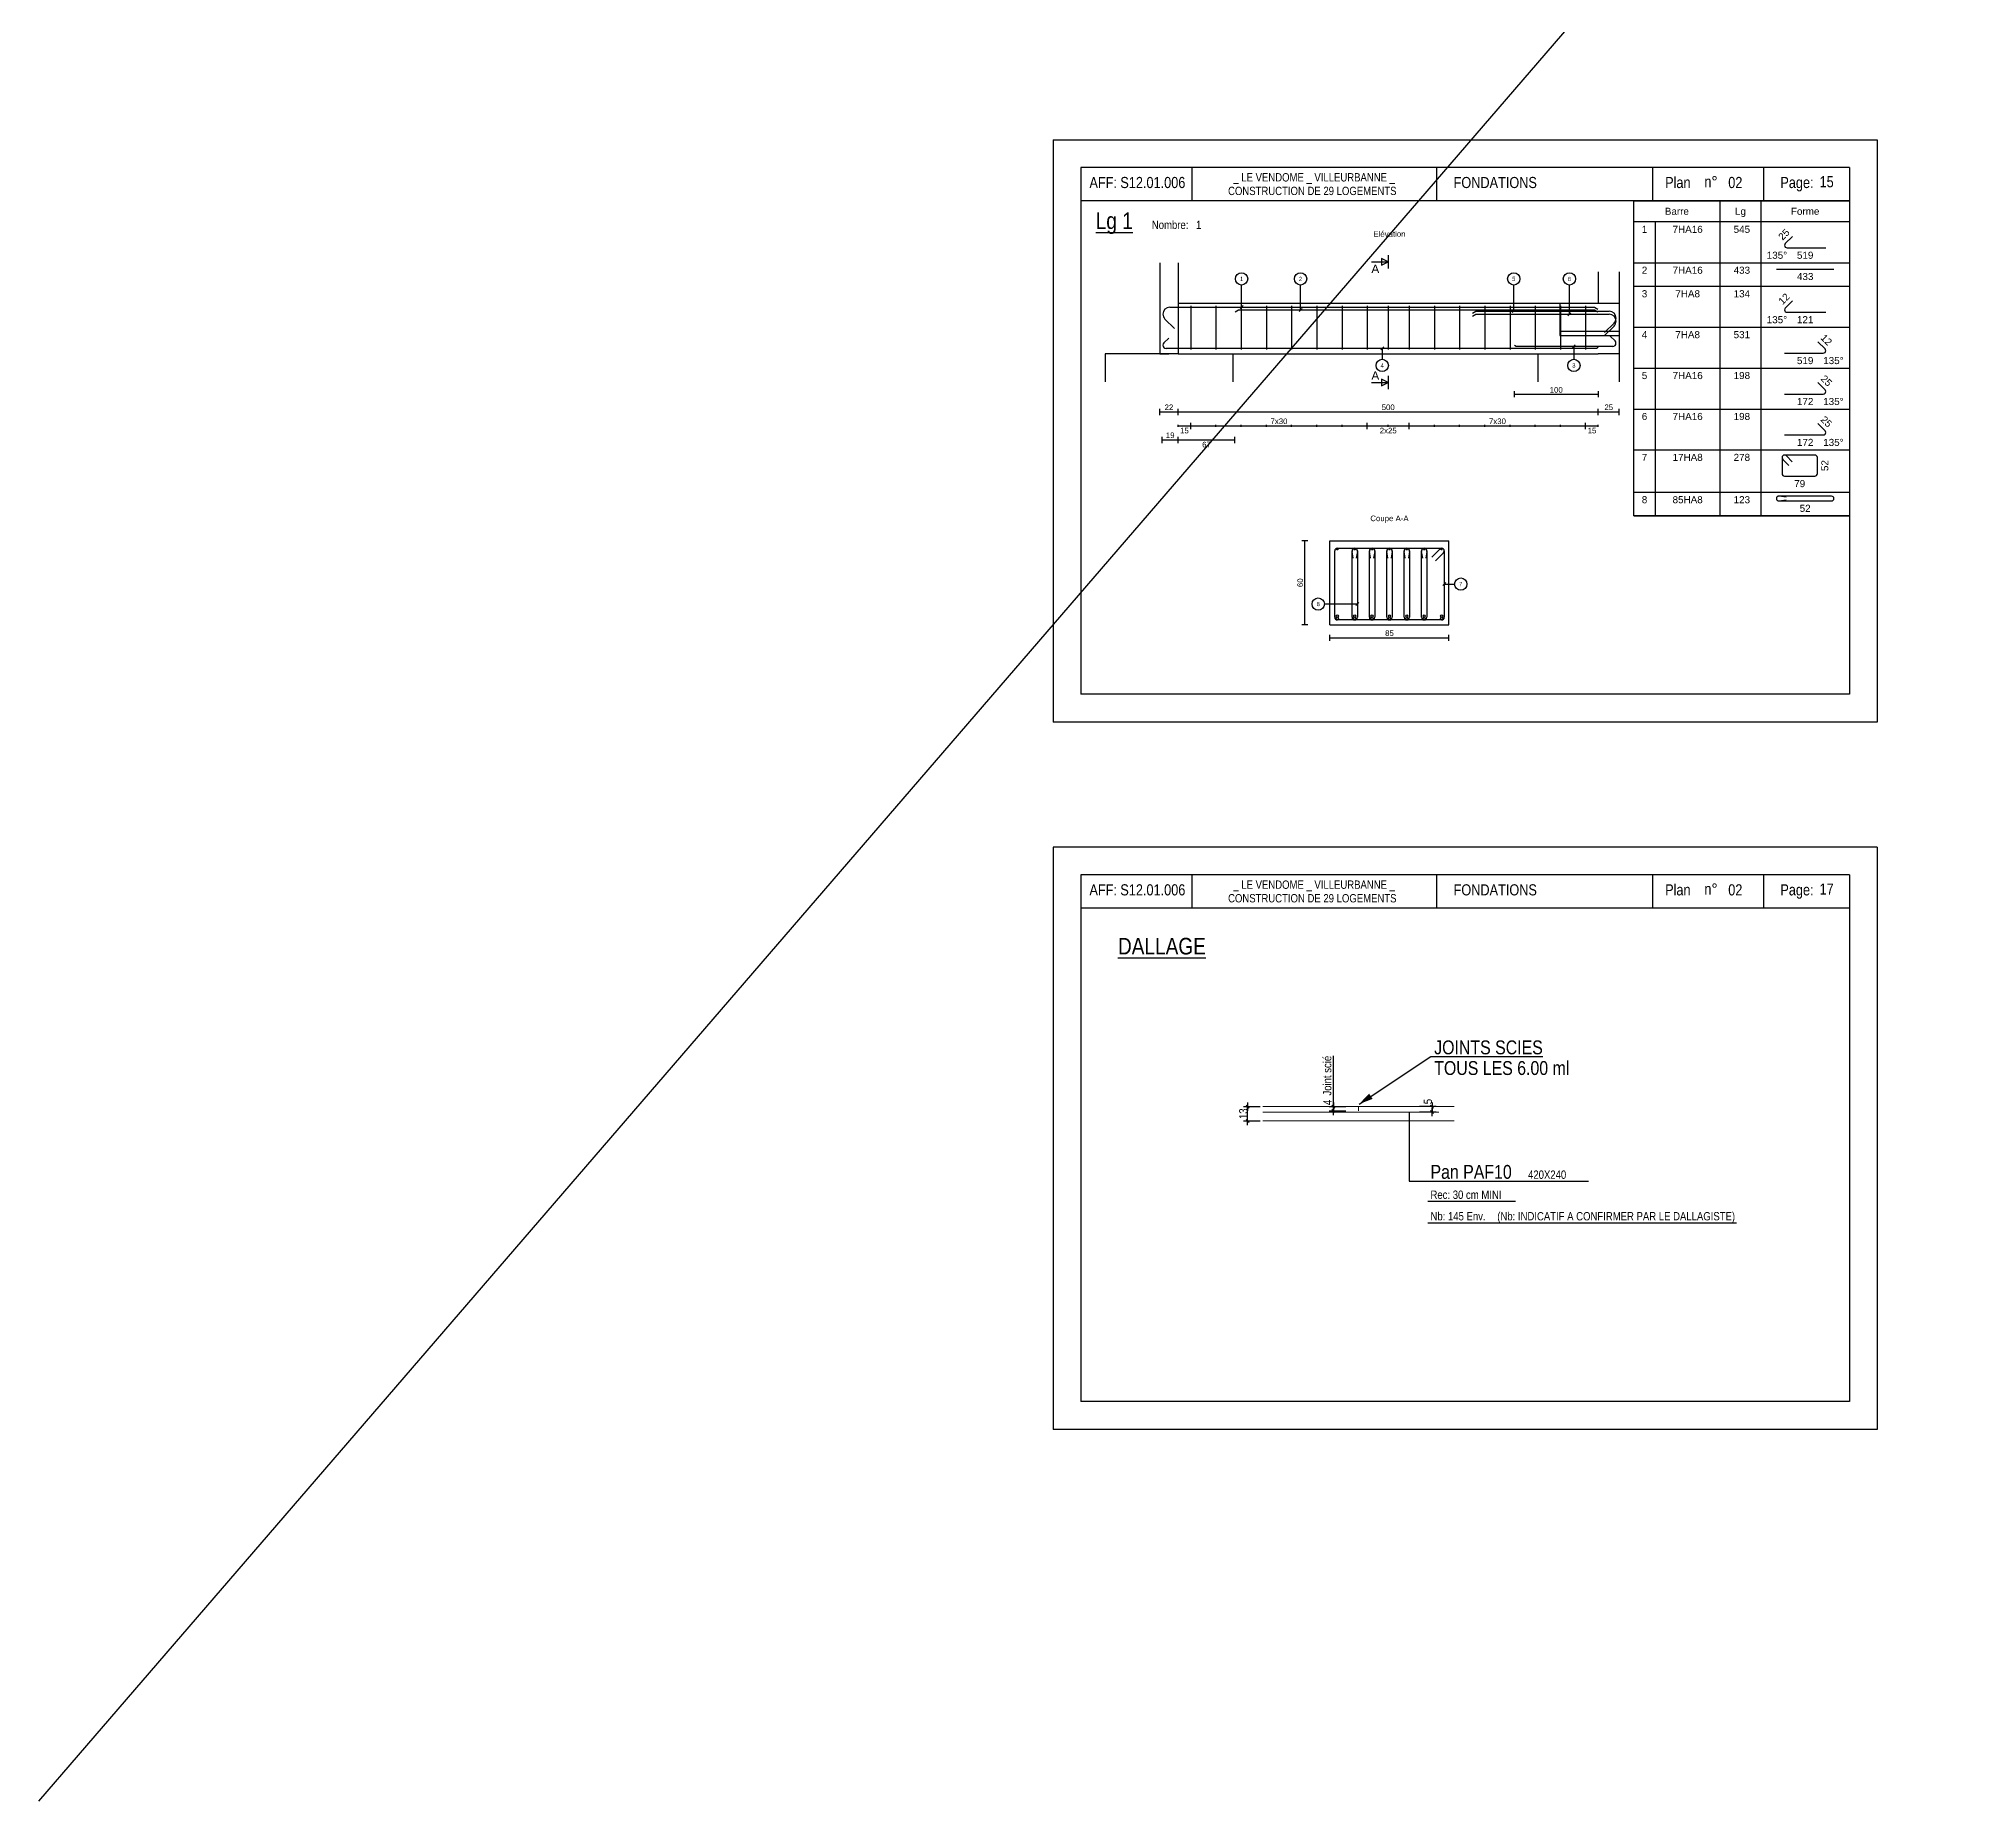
# Model space of a CAD drawing. Header units: centimetres. Extents: x 16433 to 114398, y -50094 to -12305.
# Drawn here: x 81410 to 84904, y -29553 to -26375 of the extents above; entities that cross this region are included whole.
import ezdxf
from ezdxf.enums import TextEntityAlignment as Align

# ---------------------------------------------------------------- set-up
doc = ezdxf.new("R2010")
doc.units = ezdxf.units.CM
doc.header["$LTSCALE"] = 0.5
doc.linetypes.add('CACHE2', pattern=[4.7625, 3.175, -1.5875])
doc.layers.get('DEFPOINTS').update_dxf_attribs({"linetype": 'CONTINUOUS'})
for name, color, linetype in [('01_cote_gen', 4, 'CONTINUOUS'), ('01_fenetres', 171, 'CONTINUOUS'), ('01_texte', 230, 'CONTINUOUS'), ('AA_COTES', 2, 'CONTINUOUS')]:
    doc.layers.add(name, color=color, linetype=linetype)
doc.layers.add('01_murs_coup', color=5, linetype='CONTINUOUS', lineweight=60)
doc.styles.get("Standard").update_dxf_attribs({"font": 'arial.ttf'})
doc.styles.add('STYLE2', font='ARIALN.TTF')
doc.dimstyles.new('JB25', dxfattribs={"dimscale": 0.1, "dimtxt": 150, "dimasz": 15, "dimexe": 0.1, "dimexo": 0.1, "dimgap": 0.09, "dimtad": 1, "dimdec": 1, "dimlfac": 0.5, "dimdsep": 46, "dimtxsty": 'STYLE2', "dimblk1": 'BOND_G', "dimblk2": 'BOND_D', "dimsah": 1, "dimcen": 1.5, "dimdle": 0.01, "dimse1": 1, "dimse2": 1, "dimclrd": 4, "dimclre": 2, "dimclrt": 6, "dimazin": 2, "dimtfac": 2.333333, "dimtdec": 1, "dimtix": 1, "dimtmove": 2, "dimatfit": 3, "dimldrblk": 'BOND_G', "dimfxl": 1, "dimtolj": 1, "dimtzin": 0, "dimarcsym": 0})

# ---------------------------------------------------------------- blocks, each defined once
blk = doc.blocks.new('BOND_G')
at = {"layer": 'AA_COTES', "color": 0}
for p, q in [((5, 0), (-5, 0)), ((1.8, 1.8), (-1.8, -1.8)), ((0, -5), (0, 15))]:
    blk.add_line(p, q, dxfattribs=at)
blk = doc.blocks.new('BOND_D')
at = {"layer": 'AA_COTES', "color": 0}
for p, q in [((5, 0), (-5, 0)), ((-1.8, -1.8), (1.8, 1.8)), ((0, 5), (0, -15))]:
    blk.add_line(p, q, dxfattribs=at)
blk = doc.blocks.new('*D4300')
at = {"layer": '01_cote_gen', "color": 4, "linetype": 'Continuous', "lineweight": -2, "transparency": 16777216}
blk.add_line((83588.8, -28324.8), (83588.8, -28301.8), dxfattribs=at)
at = {"layer": 'DEFPOINTS', "color": 0, "linetype": 'Continuous'}
for p in [(83588.8, -28300.3), (83616, -28300.3), (83616, -28326.3)]:
    blk.add_point(p, dxfattribs=at)
at = {"layer": '01_cote_gen', "color": 4, "linetype": 'Continuous', "lineweight": -2, "transparency": 16777216, "xscale": 1.5, "yscale": 1.5, "zscale": 1.5}
for name, p, rotation in [('BOND_D', (83588.8, -28300.3), 90), ('BOND_G', (83588.8, -28326.3), 270)]:
    blk.add_blockref(name, p, dxfattribs=dict(at, rotation=rotation))
at = {"layer": '01_cote_gen', "color": 6, "linetype": 'Continuous', "lineweight": 0, "transparency": 16777216, "insert": (83581.2, -28313.3), "char_height": 15, "attachment_point": 5, "rotation": 90, "style": 'STYLE2'}
blk.add_mtext('\\A1;13', dxfattribs=at)
blk = doc.blocks.new('*D4301')
at = {"layer": '01_cote_gen', "color": 4, "linetype": 'Continuous', "lineweight": -2, "transparency": 16777216}
blk.add_line((83921.2, -28301.8), (83921.2, -28308.8), dxfattribs=at)
at = {"layer": 'DEFPOINTS', "color": 0, "linetype": 'Continuous'}
for p in [(83921.2, -28300.3), (83921.2, -28310.3), (83921.2, -28310.3)]:
    blk.add_point(p, dxfattribs=at)
at = {"layer": '01_cote_gen', "color": 4, "linetype": 'Continuous', "lineweight": -2, "transparency": 16777216, "xscale": 1.5, "yscale": 1.5, "zscale": 1.5}
for name, p, rotation in [('BOND_G', (83921.2, -28300.3), 90), ('BOND_D', (83921.2, -28310.3), 270)]:
    blk.add_blockref(name, p, dxfattribs=dict(at, rotation=rotation))
at = {"layer": '01_cote_gen', "color": 6, "linetype": 'Continuous', "lineweight": 0, "transparency": 16777216, "insert": (83913.6, -28291.4), "char_height": 15, "attachment_point": 5, "rotation": 90, "style": 'STYLE2'}
blk.add_mtext('\\A1;5', dxfattribs=at)
blk = doc.blocks.new('*D4302')
at = {"layer": '01_cote_gen', "color": 4, "linetype": 'Continuous', "lineweight": -2, "transparency": 16777216}
blk.add_line((83743.5, -28306.8), (83743.5, -28301.8), dxfattribs=at)
at = {"layer": 'DEFPOINTS', "color": 0, "linetype": 'Continuous'}
for p in [(83743.5, -28300.3), (83752, -28300.3), (83752, -28308.3)]:
    blk.add_point(p, dxfattribs=at)
at = {"layer": '01_cote_gen', "color": 4, "linetype": 'Continuous', "lineweight": -2, "transparency": 16777216, "xscale": 1.5, "yscale": 1.5, "zscale": 1.5}
for name, p, rotation in [('BOND_D', (83743.5, -28300.3), 90), ('BOND_G', (83743.5, -28308.3), 270)]:
    blk.add_blockref(name, p, dxfattribs=dict(at, rotation=rotation))
at = {"layer": '01_cote_gen', "color": 6, "linetype": 'Continuous', "lineweight": 0, "transparency": 16777216, "insert": (83732.9, -28293), "char_height": 15, "attachment_point": 5, "rotation": 90, "style": 'STYLE2'}
blk.add_mtext('\\A1;4', dxfattribs=at)

msp = doc.modelspace()

# ---------------------------------------------------------------- linework, layer by layer
at = {"layer": '01_cote_gen', "ltscale": 2}
msp.add_line((81410, -29553), (94408.5, -14471), dxfattribs=at)
at = {"layer": '01_fenetres', "ltscale": 30}
for p, q in [((84673.395, -26607.047), (83288.395, -26607.047)), ((83288.395, -26607.047), (83288.395, -27557.047)), ((83288.395, -26607.047), (83288.395, -27557.047)), ((83288.395, -26607.047), (83288.395, -27557.047)), ((83488.395, -26607.047), (83488.395, -26667.047)), ((83929.067, -26607.047), (83929.067, -26667.047)), ((84319.262, -26667.047), (84319.262, -26607.047)), ((84519.262, -26667.047), (84519.262, -26607.047)), ((84673.395, -26607.047), (84673.395, -27557.047)), ((84673.395, -26667.047), (83288.395, -26667.047)), ((84673.395, -27557.047), (83288.395, -27557.047)), ((83288.395, -27882.477), (83288.395, -28832.477)), ((84673.395, -27882.477), (83288.395, -27882.477)), ((83488.395, -27882.477), (83488.395, -27942.477)), ((83929.067, -27882.477), (83929.067, -27942.477)), ((84319.262, -27942.477), (84319.262, -27882.477)), ((84519.262, -27942.477), (84519.262, -27882.477)), ((84673.395, -27882.477), (84673.395, -28832.477)), ((84673.395, -27942.477), (83288.395, -27942.477)), ((84673.395, -28832.477), (83288.395, -28832.477))]:
    msp.add_line(p, q, dxfattribs=at)
at = {"layer": '01_murs_coup', "linetype": 'Continuous', "lineweight": 0}
for p, q in [((83615.961, -28300.289), (83961.01, -28300.289)), ((83615.961, -28326.289), (83961.01, -28326.289)), ((83788.486, -28300.289), (83788.486, -28308.289))]:
    msp.add_line(p, q, dxfattribs=at)
at = {"layer": '01_murs_coup', "color": 5, "linetype": 'CACHE2', "lineweight": 0, "ltscale": 200}
msp.add_line((83615.961, -28310.289), (83961.01, -28310.289), dxfattribs=at)
at = {"layer": '01_texte', "ltscale": 30}
for p, q in [((83238.395, -26557.047), (83238.395, -27607.047)), ((83238.395, -26557.047), (84723.395, -26557.047)), ((84723.395, -26557.047), (84723.395, -27607.047)), ((84723.395, -26557.047), (84723.395, -27607.047)), ((84151.63, -26851.983), (84151.63, -26910.233)), ((84151.63, -26901.983), (84258.63, -26901.983)), ((84151.63, -26910.233), (84258.63, -26910.233)), ((83331.965, -26942.841), (83331.965, -26993.635)), ((83430.307, -26942.841), (83331.965, -26942.841)), ((83561.965, -26942.841), (83561.965, -26993.635)), ((84111.63, -26942.841), (84111.63, -26993.635)), ((84258.63, -26942.841), (84258.63, -26993.635)), ((84723.395, -27607.047), (83238.395, -27607.047)), ((84723.395, -27832.477), (83238.395, -27832.477)), ((83238.395, -27832.477), (83238.395, -28882.477)), ((84723.395, -27832.477), (84723.395, -28882.477)), ((84723.395, -28882.477), (83238.395, -28882.477))]:
    msp.add_line(p, q, dxfattribs=at)
at = {"layer": '01_texte'}
for p, q in [((83743.54, -28300.289), (83743.54, -28208.654)), ((83789.574, -28296), (83919.022, -28210.037)), ((83919.022, -28210.037), (84121.133, -28210.037)), ((83879.675, -28310.289), (83879.675, -28434.886)), ((83879.675, -28434.886), (84203.049, -28434.886)), ((83913.384, -28471.11), (84071.372, -28471.11)), ((83913.384, -28509.854), (84469.875, -28509.854))]:
    msp.add_line(p, q, dxfattribs=at)
at = {"layer": '01_texte', "ltscale": 30}
for points in [[(84284.724, -26667.047), (84673.395, -26667.047), (84673.395, -27235.104), (84284.724, -27235.104), (84284.724, -26667.047)], [(83842.197, -26777.277), (83830.083, -26771.22), (83830.083, -26783.334), (83842.197, -26777.277)], [(83842.197, -26994.832), (83830.083, -26988.774), (83830.083, -27000.889), (83842.197, -26994.832)]]:
    msp.add_lwpolyline(points, close=True, dxfattribs=at)
for points in [[(84440.192, -26667.047), (84440.192, -27235.104)], [(84514.04, -26667.047), (84514.04, -27235.104)], [(84673.395, -26705.207), (84284.724, -26705.207)], [(84323.591, -26705.207), (84323.591, -27235.104)], [(84556.625, -26747.533), (84556.625, -26747.533)], [(84571.035, -26731.29), (84557.921, -26744.404)], [(84561.051, -26751.959), (84630.809, -26751.959)], [(83430.307, -26779.068), (83430.307, -26851.983)], [(83430.307, -26779.068), (83430.307, -26942.841)], [(83463.622, -26779.068), (83463.622, -26942.841)], [(83811.911, -26777.277), (83842.197, -26777.277)], [(83842.197, -26765.163), (83842.197, -26789.391)], [(84220.772, -26795.334), (84220.772, -26851.983)], [(84258.63, -26795.334), (84258.63, -26851.983)], [(84258.63, -26795.334), (84258.63, -26942.841)], [(84284.724, -26778.962), (84673.395, -26778.962)], [(84541.927, -26790.269), (84645.507, -26790.269)], [(83577.916, -26858.948), (83577.916, -26819.173)], [(83684.226, -26863.895), (83684.226, -26819.173)], [(84068.492, -26866.217), (84068.492, -26819.173)], [(84168.884, -26871.668), (84168.884, -26819.173)], [(84284.724, -26821.363), (84673.395, -26821.363)], [(83448.63, -26858.948), (84214.153, -26858.948)], [(83463.622, -26851.983), (84258.63, -26851.983)], [(83486.337, -26856.525), (83486.337, -26935.269)], [(83531.766, -26856.525), (83531.766, -26935.269)], [(83566.326, -26867.367), (83572.34, -26863.895)], [(83572.34, -26863.895), (84214.153, -26863.895)], [(83580.593, -26856.271), (83575.239, -26861.625)], [(83577.195, -26856.525), (83577.195, -26935.269)], [(83622.624, -26856.525), (83622.624, -26935.269)], [(83668.053, -26856.525), (83668.053, -26935.269)], [(83686.903, -26861.218), (83681.549, -26866.572)], [(83713.482, -26856.525), (83713.482, -26935.269)], [(83758.911, -26856.525), (83758.911, -26935.269)], [(83804.34, -26856.525), (83804.34, -26935.269)], [(83842.197, -26856.525), (83842.197, -26935.269)], [(83880.055, -26856.525), (83880.055, -26935.269)], [(83925.484, -26856.525), (83925.484, -26935.269)], [(83970.913, -26856.525), (83970.913, -26935.269)], [(83994.233, -26869.689), (84000.247, -26866.217)], [(84000.247, -26866.217), (84240.307, -26866.217)], [(84016.342, -26856.525), (84016.342, -26935.269)], [(84061.771, -26856.525), (84061.771, -26935.269)], [(84071.169, -26863.54), (84065.815, -26868.894)], [(84107.2, -26856.525), (84107.2, -26935.269)], [(84152.629, -26856.525), (84152.629, -26935.269)], [(84198.058, -26856.525), (84198.058, -26935.269)], [(84214.153, -26858.948), (84220.167, -26862.42)], [(84214.153, -26863.895), (84220.167, -26867.367)], [(84556.625, -26863.689), (84556.625, -26863.689)], [(84571.035, -26847.446), (84557.921, -26860.56)], [(83436.062, -26871.517), (83436.062, -26871.517)], [(83456.875, -26897.537), (83439.743, -26880.404)], [(83994.233, -26875.14), (84000.247, -26871.668)], [(84000.247, -26871.668), (84240.307, -26871.668)], [(84171.561, -26868.992), (84166.208, -26874.345)], [(84249.194, -26887.673), (84232.062, -26904.805)], [(84249.194, -26893.125), (84232.062, -26910.257)], [(84252.876, -26878.786), (84252.876, -26878.786)], [(84252.876, -26884.237), (84252.876, -26884.237)], [(84284.724, -26895.118), (84673.395, -26895.118)], [(84561.051, -26868.114), (84630.809, -26868.114)], [(83436.213, -26927.546), (83436.213, -26927.546)], [(83437.943, -26923.37), (83446.509, -26914.804)], [(84217.463, -26933.452), (83442.119, -26933.452)], [(83828.769, -26936.129), (83834.123, -26930.775)], [(83831.446, -26933.452), (83831.446, -26952.936)], [(84072.657, -26929.717), (84069.65, -26927.981)], [(84246.818, -26929.717), (84072.657, -26929.717)], [(84174.098, -26932.394), (84179.452, -26927.04)], [(84176.775, -26929.717), (84176.775, -26952.936)], [(84220.469, -26931.716), (84217.463, -26933.452)], [(84242.428, -26911.069), (84250.994, -26919.635)], [(84252.724, -26923.811), (84252.724, -26923.811)], [(84629.513, -26934.315), (84616.399, -26921.201)], [(83463.622, -26942.841), (83430.307, -26942.841)], [(83430.307, -26942.841), (83446.965, -26942.841)], [(83463.622, -26942.841), (84220.772, -26942.841)], [(84258.63, -26942.841), (84220.772, -26942.841)], [(84258.63, -26942.841), (84239.701, -26942.841)], [(84284.724, -26968.872), (84673.395, -26968.872)], [(84556.625, -26941.869), (84626.384, -26941.869)], [(84630.809, -26937.444), (84630.809, -26937.444)], [(83811.911, -26994.832), (83842.197, -26994.832)], [(83842.197, -26982.717), (83842.197, -27006.946)], [(84629.513, -27008.069), (84616.399, -26994.956)], [(84069.347, -27010.182), (84069.347, -27021.287)], [(84069.347, -27015.735), (84220.772, -27015.735)], [(84220.772, -27010.182), (84220.772, -27021.287)], [(84556.625, -27015.624), (84626.384, -27015.624)], [(84630.809, -27011.199), (84630.809, -27011.199)], [(83430.307, -27053.442), (83430.307, -27042.338)], [(83430.307, -27047.89), (83463.622, -27047.89)], [(83463.622, -27053.442), (83463.622, -27042.338)], [(83463.622, -27047.89), (84220.772, -27047.89)], [(83463.622, -27074.979), (83463.622, -27071.277)], [(83463.622, -27073.128), (83486.337, -27073.128)], [(83486.337, -27078.681), (83486.337, -27067.576)], [(83486.337, -27074.979), (83486.337, -27071.277)], [(83486.337, -27073.128), (83531.766, -27073.128)], [(83486.337, -27073.128), (83804.34, -27073.128)], [(83531.766, -27074.979), (83531.766, -27071.277)], [(83531.766, -27073.128), (83577.195, -27073.128)], [(83577.195, -27074.979), (83577.195, -27071.277)], [(83577.195, -27073.128), (83622.624, -27073.128)], [(83622.624, -27074.979), (83622.624, -27071.277)], [(83622.624, -27073.128), (83668.053, -27073.128)], [(83668.053, -27074.979), (83668.053, -27071.277)], [(83668.053, -27073.128), (83713.482, -27073.128)], [(83713.482, -27074.979), (83713.482, -27071.277)], [(83713.482, -27073.128), (83758.911, -27073.128)], [(83758.911, -27074.979), (83758.911, -27071.277)], [(83758.911, -27073.128), (83804.34, -27073.128)], [(83804.34, -27078.681), (83804.34, -27067.576)], [(83804.34, -27074.979), (83804.34, -27071.277)], [(83804.34, -27073.128), (83842.197, -27073.128)], [(83804.34, -27073.128), (83880.055, -27073.128)], [(83842.197, -27074.979), (83842.197, -27071.277)], [(83842.197, -27073.128), (83880.055, -27073.128)], [(83880.055, -27078.681), (83880.055, -27067.576)], [(83880.055, -27074.979), (83880.055, -27071.277)], [(83880.055, -27073.128), (83925.484, -27073.128)], [(83880.055, -27073.128), (84198.058, -27073.128)], [(83925.484, -27074.979), (83925.484, -27071.277)], [(83925.484, -27073.128), (83970.913, -27073.128)], [(83970.913, -27074.979), (83970.913, -27071.277)], [(83970.913, -27073.128), (84016.342, -27073.128)], [(84016.342, -27074.979), (84016.342, -27071.277)], [(84016.342, -27073.128), (84061.771, -27073.128)], [(84061.771, -27074.979), (84061.771, -27071.277)], [(84061.771, -27073.128), (84107.2, -27073.128)], [(84107.2, -27074.979), (84107.2, -27071.277)], [(84107.2, -27073.128), (84152.629, -27073.128)], [(84152.629, -27074.979), (84152.629, -27071.277)], [(84152.629, -27073.128), (84198.058, -27073.128)], [(84198.058, -27078.681), (84198.058, -27067.576)], [(84198.058, -27074.979), (84198.058, -27071.277)], [(84198.058, -27073.128), (84220.772, -27073.128)], [(84220.772, -27053.442), (84220.772, -27042.338)], [(84220.772, -27047.89), (84258.63, -27047.89)], [(84220.772, -27074.979), (84220.772, -27071.277)], [(84258.63, -27053.442), (84258.63, -27042.338)], [(84284.724, -27042.627), (84673.395, -27042.627)], [(84629.513, -27081.824), (84616.399, -27068.711)], [(83434.85, -27103.919), (83434.85, -27092.814)], [(83434.85, -27098.367), (83463.622, -27098.367)], [(83463.622, -27103.919), (83463.622, -27092.814)], [(83463.622, -27098.367), (83565.721, -27098.367)], [(83565.721, -27103.919), (83565.721, -27092.814)], [(84556.625, -27089.379), (84626.384, -27089.379)], [(84630.809, -27084.954), (84630.809, -27084.954)], [(84284.724, -27116.382), (84673.395, -27116.382)], [(84551.953, -27130.148), (84551.953, -27159.15)], [(84551.953, -27130.148), (84551.953, -27130.148)], [(84553.294, -27133.386), (84564.087, -27144.18)], [(84556.532, -27125.569), (84556.532, -27125.569)], [(84611.115, -27125.569), (84556.532, -27125.569)], [(84570.563, -27137.704), (84559.77, -27126.91)], [(84615.695, -27159.15), (84615.695, -27130.148)], [(84556.532, -27163.73), (84611.115, -27163.73)], [(84284.724, -27192.703), (84673.395, -27192.703)], [(84541.927, -27204.01), (84541.927, -27204.01)], [(84641.267, -27199.77), (84546.167, -27199.77)], [(84546.167, -27208.25), (84641.267, -27208.25)], [(84559.394, -27201.812), (84546.83, -27199.822)], [(84546.83, -27208.198), (84559.394, -27206.208)], [(84645.507, -27204.01), (84645.507, -27204.01)], [(84284.724, -27235.104), (84673.395, -27235.104)], [(83697.497, -27280.16), (83686.392, -27280.16)], [(83691.945, -27431.59), (83691.945, -27280.16)], [(83737.206, -27280.16), (83951.732, -27280.16)], [(83737.206, -27431.59), (83737.206, -27280.16)], [(83951.732, -27431.59), (83951.732, -27280.16)], [(83745.787, -27418.213), (83745.787, -27298.584)], [(83750.582, -27293.788), (83938.355, -27293.788)], [(83777.082, -27418.213), (83777.082, -27298.584)], [(83779.115, -27311.797), (83777.141, -27299.334)], [(83781.878, -27293.788), (83781.878, -27293.788)], [(83786.614, -27299.334), (83784.64, -27311.797)], [(83786.673, -27298.584), (83786.673, -27418.213)], [(83808.378, -27418.213), (83808.378, -27298.584)], [(83810.411, -27311.797), (83808.437, -27299.334)], [(83813.173, -27293.788), (83813.173, -27293.788)], [(83817.909, -27299.334), (83815.935, -27311.797)], [(83817.968, -27298.584), (83817.968, -27418.213)], [(83839.673, -27418.213), (83839.673, -27298.584)], [(83841.706, -27311.797), (83839.732, -27299.334)], [(83844.469, -27293.788), (83844.469, -27293.788)], [(83849.205, -27299.334), (83847.231, -27311.797)], [(83849.264, -27298.584), (83849.264, -27418.213)], [(83870.969, -27418.213), (83870.969, -27298.584)], [(83873.002, -27311.797), (83871.028, -27299.334)], [(83875.764, -27293.788), (83875.764, -27293.788)], [(83880.5, -27299.334), (83878.526, -27311.797)], [(83880.559, -27298.584), (83880.559, -27418.213)], [(83902.264, -27418.213), (83902.264, -27298.584)], [(83904.298, -27311.797), (83902.323, -27299.334)], [(83907.06, -27293.788), (83907.06, -27293.788)], [(83911.796, -27299.334), (83909.822, -27311.797)], [(83911.855, -27298.584), (83911.855, -27418.213)], [(83920.688, -27309.47), (83934.965, -27295.193)], [(83941.746, -27301.974), (83927.469, -27316.251)], [(83938.355, -27293.788), (83938.355, -27293.788)], [(83943.151, -27298.584), (83943.151, -27418.213)], [(83943.151, -27298.584), (83943.151, -27298.584)], [(83945.828, -27355.721), (83940.474, -27361.075)], [(83943.151, -27358.398), (83961.827, -27358.398)], [(83786.673, -27394.287), (83727.11, -27394.287)], [(83938.355, -27423.009), (83750.582, -27423.009)], [(83781.878, -27423.009), (83781.878, -27423.009)], [(83783.996, -27396.964), (83789.35, -27391.61)], [(83813.173, -27423.009), (83813.173, -27423.009)], [(83844.469, -27423.009), (83844.469, -27423.009)], [(83875.764, -27423.009), (83875.764, -27423.009)], [(83907.06, -27423.009), (83907.06, -27423.009)], [(83697.497, -27431.59), (83686.392, -27431.59)], [(83737.206, -27431.59), (83951.732, -27431.59)], [(83737.206, -27460.698), (83737.206, -27449.593)], [(83737.206, -27455.145), (83951.732, -27455.145)], [(83951.732, -27460.698), (83951.732, -27449.593)]]:
    msp.add_lwpolyline(points, dxfattribs=at)
for centre, radius in [((83577.916, -26808.068), 11.105), ((83684.226, -26808.068), 11.105), ((84068.492, -26808.068), 11.105), ((84168.884, -26808.068), 11.105), ((83831.446, -26964.041), 11.105), ((84176.775, -26964.041), 11.105), ((83750.582, -27295.807), 1.01), ((83781.878, -27295.807), 1.01), ((83813.173, -27295.807), 1.01), ((83844.469, -27295.807), 1.01), ((83875.764, -27295.807), 1.01), ((83907.06, -27295.807), 1.01), ((83938.355, -27295.807), 1.01), ((83972.932, -27358.398), 11.105), ((83716.005, -27394.287), 11.105), ((83750.582, -27415.942), 2.019), ((83750.582, -27419.98), 2.019), ((83781.878, -27415.942), 2.019), ((83781.878, -27419.98), 2.019), ((83813.173, -27415.942), 2.019), ((83813.173, -27419.98), 2.019), ((83844.469, -27415.942), 2.019), ((83844.469, -27419.98), 2.019), ((83875.764, -27415.942), 2.019), ((83875.764, -27419.98), 2.019), ((83907.06, -27415.942), 2.019), ((83907.06, -27419.98), 2.019), ((83938.355, -27415.942), 2.019), ((83938.355, -27419.98), 2.019)]:
    msp.add_circle(centre, radius, dxfattribs=at)
for centre, radius, start, end in [((84561.051, -26747.533), 4.425, 135, 180), ((84561.051, -26747.533), 4.425, 180, 270), ((83448.63, -26871.517), 12.569, 90, 180), ((84240.307, -26878.786), 12.569, 0, 90), ((84561.051, -26863.689), 4.425, 135, 180), ((84561.051, -26863.689), 4.425, 180, 270), ((83448.63, -26871.517), 12.569, 180, 225), ((84240.307, -26884.237), 12.569, 0, 90), ((84240.307, -26878.786), 12.569, 315, 0), ((84240.307, -26884.237), 12.569, 315, 0), ((83442.119, -26927.546), 5.906, 135, 180), ((83442.119, -26927.546), 5.906, 180, 270), ((84246.818, -26923.811), 5.906, 270, 0), ((84246.818, -26923.811), 5.906, 0, 45), ((84626.384, -26937.444), 4.425, 0, 45), ((84626.384, -26937.444), 4.425, 270, 0), ((84626.384, -27011.199), 4.425, 270, 0), ((84626.384, -27011.199), 4.425, 0, 45), ((84626.384, -27084.954), 4.425, 270, 0), ((84626.384, -27084.954), 4.425, 0, 45), ((84556.532, -27130.148), 4.579, 90, 180), ((84556.532, -27130.148), 4.579, 180, 225), ((84556.532, -27130.148), 4.579, 45, 90), ((84611.115, -27130.148), 4.579, 0, 90), ((84556.532, -27159.15), 4.579, 180, 270), ((84611.115, -27159.15), 4.579, 270, 0), ((84546.167, -27204.01), 4.24, 81, 180), ((84546.167, -27204.01), 4.24, 90, 180), ((84546.167, -27204.01), 4.24, 180, 270), ((84546.167, -27204.01), 4.24, 180, 279), ((84641.267, -27204.01), 4.24, 0, 90), ((84641.267, -27204.01), 4.24, 270, 0), ((83750.582, -27298.584), 4.795, 90, 180), ((83781.878, -27298.584), 4.795, 90, 189), ((83781.878, -27298.584), 4.795, 90, 180), ((83781.878, -27298.584), 4.795, 0, 90), ((83781.878, -27298.584), 4.795, 351, 90), ((83813.173, -27298.584), 4.795, 90, 189), ((83813.173, -27298.584), 4.795, 90, 180), ((83813.173, -27298.584), 4.795, 0, 90), ((83813.173, -27298.584), 4.795, 351, 90), ((83844.469, -27298.584), 4.795, 90, 189), ((83844.469, -27298.584), 4.795, 90, 180), ((83844.469, -27298.584), 4.795, 0, 90), ((83844.469, -27298.584), 4.795, 351, 90), ((83875.764, -27298.584), 4.795, 90, 189), ((83875.764, -27298.584), 4.795, 90, 180), ((83875.764, -27298.584), 4.795, 0, 90), ((83875.764, -27298.584), 4.795, 351, 90), ((83907.06, -27298.584), 4.795, 90, 189), ((83907.06, -27298.584), 4.795, 90, 180), ((83907.06, -27298.584), 4.795, 0, 90), ((83907.06, -27298.584), 4.795, 351, 90), ((83938.355, -27298.584), 4.795, 90, 135), ((83938.355, -27298.584), 4.795, 0, 90), ((83938.355, -27298.584), 4.795, 315, 0), ((83750.582, -27418.213), 4.795, 180, 270), ((83781.878, -27418.213), 4.795, 180, 270), ((83781.878, -27418.213), 4.795, 270, 0), ((83813.173, -27418.213), 4.795, 180, 270), ((83813.173, -27418.213), 4.795, 270, 0), ((83844.469, -27418.213), 4.795, 180, 270), ((83844.469, -27418.213), 4.795, 270, 0), ((83875.764, -27418.213), 4.795, 180, 270), ((83875.764, -27418.213), 4.795, 270, 0), ((83907.06, -27418.213), 4.795, 180, 270), ((83907.06, -27418.213), 4.795, 270, 0), ((83938.355, -27418.213), 4.795, 270, 0)]:
    msp.add_arc(centre, radius, start, end, dxfattribs=at)
at = {"layer": '01_texte'}
for points in [[(83789.574, -28296), (83807.793, -28277.065), (83810.944, -28281.809)], [(83789.574, -28296), (83814.094, -28286.554), (83810.944, -28281.809)]]:
    msp.add_solid(points, dxfattribs=at)

# ---------------------------------------------------------------- texts
at = {"layer": '01_texte', "style": 'STYLE2'}
for s, height, p in [('_ LE VENDOME _ VILLEURBANNE _', 15, (83563.091, -26632.331)), ('n%%D', 20, (84411.992, -26642.756)), ('15', 20, (84619.661, -26642.756)), ('AFF:', 20, (83303.69, -26644.198)), ('S12.01.006', 20, (83359.355, -26644.198)), ('CONSTRUCTION DE 29 LOGEMENTS', 15, (83553.573, -26656.831)), ('FONDATIONS', 20, (83960.012, -26644.198)), ('Plan', 20, (84341.307, -26644.198)), ('  02', 20, (84442.335, -26644.198)), ('Page:', 20, (84548.976, -26644.198)), ('%%ULg 1', 30, (83314.972, -26718.055)), ('Nombre:', 15, (83416.17, -26718.055)), ('1', 15, (83495.793, -26718.055)), ('AFF:', 20, (83303.69, -27919.629)), ('S12.01.006', 20, (83359.355, -27919.629)), ('_ LE VENDOME _ VILLEURBANNE _', 15, (83563.091, -27907.761)), ('FONDATIONS', 20, (83960.012, -27919.629)), ('Plan', 20, (84341.307, -27919.629)), ('n%%D', 20, (84411.992, -27918.186)), ('  02', 20, (84442.335, -27919.629)), ('Page:', 20, (84548.976, -27919.629)), ('17', 20, (84619.661, -27918.186)), ('CONSTRUCTION DE 29 LOGEMENTS', 15, (83553.573, -27932.262)), ('JOINTS SCIES', 25, (83925.099, -28206.173)), ('TOUS LES 6.00 ml', 25, (83925.099, -28243.437)), ('Pan PAF10', 25, (83918.402, -28430.667)), ('420X240', 15, (84094.249, -28430.667)), ('Rec: 30 cm MINI', 15, (83918.402, -28466.891)), ('Nb: 145 Env.', 15, (83918.402, -28505.636)), ('(Nb: INDICATIF A CONFIRMER PAR LE DALLAGISTE)', 15, (84038.771, -28505.636))]:
    msp.add_text(s, height=height, dxfattribs=at).set_placement(p)
at = {"layer": '01_texte', "ltscale": 30}
for s, height, p in [('Barre', 12.7201, (84362.458, -26686.127)), ('Lg', 12.7201, (84477.116, -26686.127)), ('Forme', 12.7201, (84593.717, -26686.127)), ('Elévation', 10.0953, (83844.469, -26727.026)), ('1', 7.572, (83577.916, -26808.068)), ('2', 7.572, (83684.226, -26808.068)), ('5', 7.572, (84068.492, -26808.068)), ('6', 7.572, (84168.884, -26808.068)), ('4', 7.572, (83831.446, -26964.041)), ('3', 7.572, (84176.775, -26964.041)), ('Coupe A-A', 10.0953, (83844.469, -27239.778)), ('7', 7.572, (83972.932, -27358.398)), ('8', 7.572, (83716.005, -27394.287))]:
    msp.add_text(s, height=height, dxfattribs=at).set_placement(p, align=Align.MIDDLE_CENTER)
for s, height, p in [('1', 12.72, (84304.158, -26712.274)), ('7HA16', 12.7201, (84381.892, -26712.274)), (' 545', 12.7201, (84477.116, -26712.274)), ('519', 12.7201, (84593.717, -26759.025)), ('2', 12.72, (84304.158, -26786.029)), ('7HA16', 12.7201, (84381.892, -26786.029)), (' 433', 12.7201, (84477.116, -26786.029)), ('433', 12.7201, (84593.717, -26797.336)), ('3', 12.72, (84304.158, -26828.429)), ('7HA8', 12.7201, (84381.892, -26828.429)), (' 134', 12.7201, (84477.116, -26828.429)), ('4', 12.72, (84304.158, -26902.184)), ('7HA8', 12.7201, (84381.892, -26902.184)), (' 531', 12.7201, (84477.116, -26902.184)), ('121', 12.7201, (84593.717, -26875.181)), ('519', 12.7201, (84593.717, -26948.936)), ('5', 12.72, (84304.158, -26975.939)), ('7HA16', 12.7201, (84381.892, -26975.939)), (' 198', 12.7201, (84477.116, -26975.939)), ('172', 12.7201, (84593.717, -27022.691)), ('15', 10.0953, (83474.979, -27076.454)), ('2x25', 10.0953, (83842.197, -27076.454)), ('15', 10.0953, (84209.415, -27076.454)), ('6', 12.72, (84304.158, -27049.694)), ('7HA16', 12.7201, (84381.892, -27049.694)), (' 198', 12.7201, (84477.116, -27049.694)), ('67', 10.0953, (83514.671, -27101.692)), ('172', 12.7201, (84593.717, -27096.446)), ('7', 12.72, (84304.158, -27123.449)), ('17HA8', 12.7201, (84381.892, -27123.449)), (' 278', 12.7201, (84477.116, -27123.449)), ('79', 12.7201, (84583.824, -27170.796)), ('8', 12.72, (84304.158, -27199.77)), ('85HA8', 12.7201, (84381.892, -27199.77)), (' 123', 12.7201, (84477.116, -27199.77)), ('52', 12.7201, (84593.717, -27215.317))]:
    msp.add_text(s, height=height, dxfattribs=at).set_placement(p, align=Align.TOP_CENTER)
for s, p in [('25', (84552.925, -26739.407)), ('12', (84552.925, -26855.563))]:
    msp.add_text(s, height=12.7201, rotation=45, dxfattribs=at).set_placement(p)
for p in [(84561.21, -26759.025), (84561.21, -26875.181)]:
    msp.add_text('135°', height=12.7201, dxfattribs=at).set_placement(p, align=Align.TOP_RIGHT)
msp.add_text('A', height=15.143, dxfattribs=at).set_placement((83811.911, -26797.385))
for s, p in [('12', (84634.51, -26929.318)), ('25', (84634.51, -27003.073)), ('25', (84634.51, -27076.828))]:
    msp.add_text(s, height=12.7201, rotation=315, dxfattribs=at).set_placement(p, align=Align.RIGHT)
for s, height, p in [('135°', 12.7201, (84626.224, -26948.936)), ('A', 15.143, (83811.911, -26974.723)), ('135°', 12.7201, (84626.224, -27022.691)), ('135°', 12.7201, (84626.224, -27096.446))]:
    msp.add_text(s, height=height, dxfattribs=at).set_placement(p, align=Align.TOP_LEFT)
for s, p in [('100', (84145.06, -27013.188)), ('22', (83446.965, -27044.565)), ('500', (83842.197, -27044.565)), ('25', (84239.701, -27044.565)), ('7x30', (83645.338, -27069.803)), ('7x30', (84039.056, -27069.803)), ('19', (83449.236, -27095.041)), ('85', (83844.469, -27451.82))]:
    msp.add_text(s, height=10.0953, dxfattribs=at).set_placement(p, align=Align.CENTER)
msp.add_text('52', height=12.7201, rotation=90, dxfattribs=at).set_placement((84622.761, -27144.649), align=Align.TOP_CENTER)
msp.add_text('60', height=10.0953, rotation=90, dxfattribs=at).set_placement((83688.62, -27355.875), align=Align.CENTER)
at = {"layer": '01_texte', "style": 'STYLE2'}
msp.add_text('%%uDALLAGE', height=30, dxfattribs=at).set_placement((83434.365, -28011.172), align=Align.MIDDLE)
msp.add_text('Joint scié', height=15, rotation=90, dxfattribs=at).set_placement((83739.639, -28280.543))

# ---------------------------------------------------------------- dimensions: what is measured, and where the dimension line sits
at = {"layer": '01_cote_gen', "linetype": 'Continuous', "lineweight": 0}
dim = msp.add_linear_dim(base=(83588.824, -28300.289), p1=(83615.961, -28326.289), p2=(83615.961, -28300.289), angle=90, dimstyle='JB25', dxfattribs=at)
dim.commit()
dim.dimension.update_dxf_attribs({"geometry": '*D4300', "text_midpoint": (83581.156, -28313.289)})
for base, p1, p2, picture, middle in [((83743.54, -28300.289), (83752.04, -28308.289), (83752.04, -28300.289), '*D4302', (83732.86, -28292.959)), ((83921.224, -28310.289), (83921.224, -28300.289), (83921.224, -28310.289), '*D4301', (83913.587, -28291.412))]:
    dim = msp.add_linear_dim(base=base, p1=p1, p2=p2, angle=90, dimstyle='JB25', dxfattribs=at)
    dim.commit()
    dim.dimension.update_dxf_attribs({"geometry": picture, "text_midpoint": middle, "dimtype": 160})

doc.saveas('drawing.dxf')
